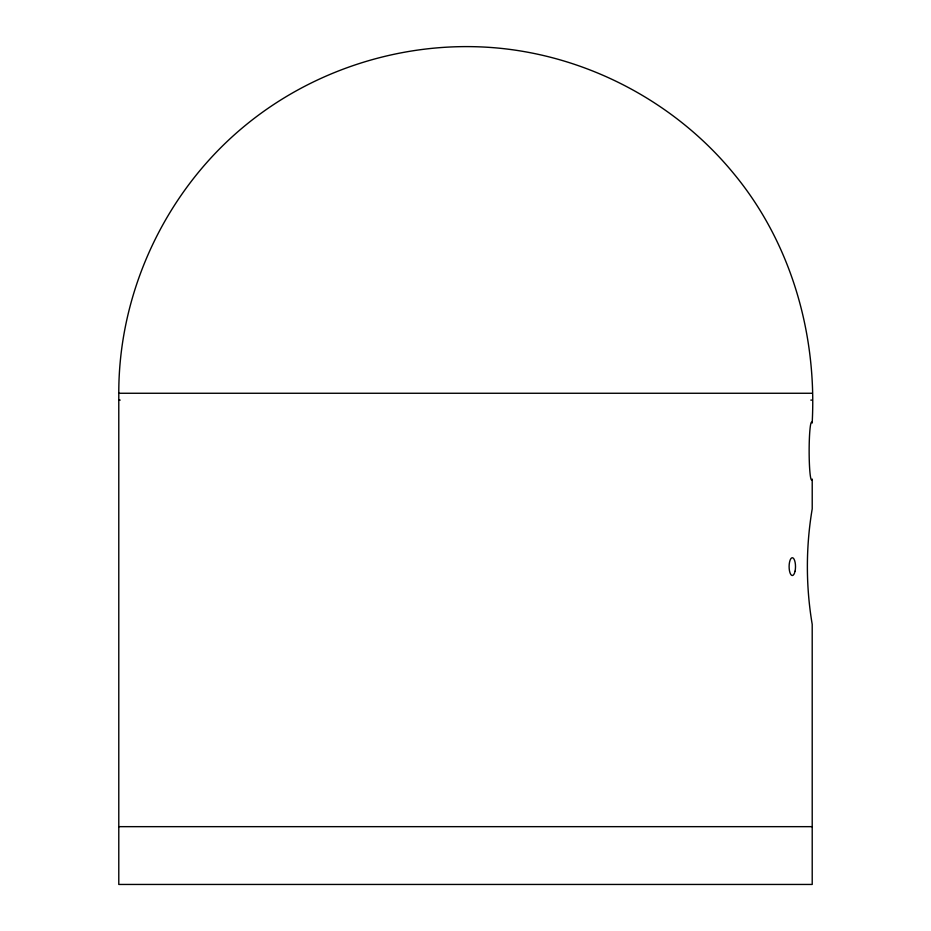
<?xml version="1.0" encoding="UTF-8"?>
<svg xmlns="http://www.w3.org/2000/svg" width="931" height="931" viewBox="0 0 931 931"><rect width="100%" height="100%" fill="white"/><g stroke="black" fill="none" stroke-linecap="round" stroke-linejoin="round"><path stroke-width="1.4" d="M812.216 479.942L812.216 508.838C805.769 546.986 805.769 586.193 812.204 624.34L812.216 884.45L118.784 884.45L118.784 393.266C118.609 290.868 166.277 190.075 245.54 125.254C315.865 67.579 408.977 39.335 499.482 48.214C589.986 57.163 675.801 103.027 733.512 173.317C790.78 242.328 816.918 333.193 812.216 422.162M118.784 393.266L812.216 393.266M118.784 400.109L120.18 400.109M810.82 400.109L812.216 400.109M118.784 826.658L812.216 826.658M812.204 479.104A28.873 2.467 -90 0 1 809.144 451.058A28.873 2.467 -90 0 1 812.204 423.011M795.039 571.273A8.903 3.2 -90 0 0 792.386 557.727A8.903 3.2 -90 0 0 789.5 570.889A8.903 3.2 -90 0 0 795.039 571.273"/></g></svg>
